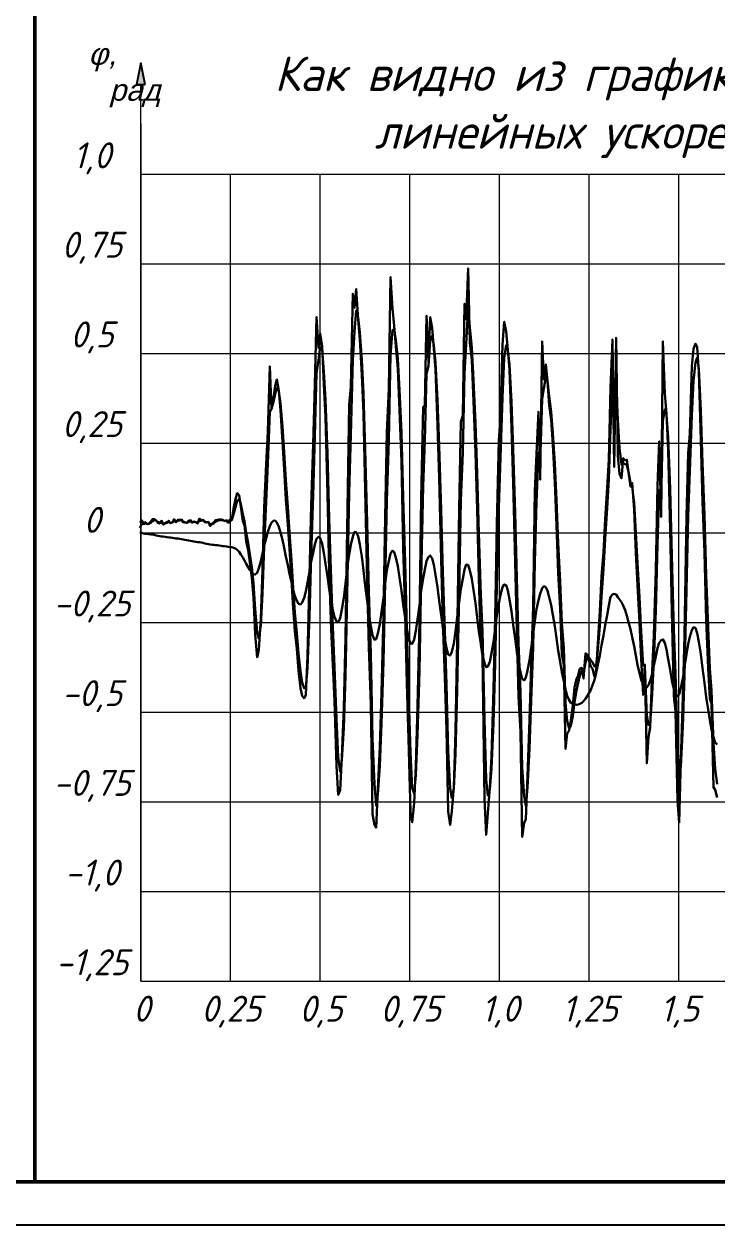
# Model space of a CAD drawing. Header units: inches. Extents: x -14 to 5184, y -66 to 1689.
# Drawn here: x 4893.3 to 4973.5, y 415.2 to 554.2 of the extents above; entities that cross this region are included whole.
import ezdxf

# ---------------------------------------------------------------- set-up
doc = ezdxf.new("R2010")
doc.units = ezdxf.units.IN
doc.header["$MEASUREMENT"] = 0
doc.layers.add('Видимые тонкие (ГОСТ)', color=7, linetype='Continuous', lineweight=25)
doc.layers.add('Видимый контур (ГОСТ)', color=7, linetype='Continuous', lineweight=50)
doc.styles.add('Standart 3.0', font='gost_b.ttf', dxfattribs={"oblique": 15, "height": 3})

msp = doc.modelspace()

# ---------------------------------------------------------------- hatches: boundary and pattern name
at = {"layer": 'Видимые тонкие (ГОСТ)'}
h = msp.add_hatch(color=254, dxfattribs=at)
h.dxf.hatch_style = 1
h.paths.add_polyline_path([(4907.3323, 547.1751), (4906.8323, 547.1751), (4906.8323, 549.6751)])
h.paths.add_polyline_path([(4906.8323, 549.6751), (4906.8323, 547.1751), (4906.3323, 547.1751)])

# ---------------------------------------------------------------- linework, layer by layer
at = {"layer": 'Видимые тонкие (ГОСТ)', "color": 254}
for p, q in [((4906.8323, 549.6751), (4906.3323, 547.1751)), ((4907.3323, 547.1751), (4906.8323, 549.6751)), ((4906.3323, 547.1751), (4907.3323, 547.1751))]:
    msp.add_line(p, q, dxfattribs=at)
at = {"layer": 'Видимые тонкие (ГОСТ)', "color": 254, "lineweight": 18, "ltscale": 0.5}
for p, q in [((4906.8323, 536.8001), (4906.8323, 547.1751)), ((4906.8323, 542.6447), (4906.8323, 443.4251)), ((4906.8323, 526.4251), (4906.8323, 536.8001)), ((4906.8323, 474.5501), (4906.8323, 453.8001))]:
    msp.add_line(p, q, dxfattribs=at)
at = {"layer": 'Видимые тонкие (ГОСТ)', "transparency": 33554684}
msp.add_line((4590.0592, 415.2356), (5184.0592, 415.2356), dxfattribs=at)
at = {"layer": 'Видимые тонкие (ГОСТ)', "color": 254, "lineweight": 18}
for points in [[(4906.8323, 443.4251), (4906.8323, 542.6447)], [(4906.8323, 536.8001), (5166.2073, 536.8001)], [(4917.2073, 443.4251), (4917.2073, 536.8001)], [(4927.5823, 443.4251), (4927.5823, 536.8001)], [(4937.9573, 443.4251), (4937.9573, 536.8001)], [(4948.3323, 443.4251), (4948.3323, 536.8001)], [(4958.7073, 443.4251), (4958.7073, 536.8001)], [(4969.0823, 443.4251), (4969.0823, 536.8001)], [(4906.8323, 526.4251), (5166.2073, 526.4251)], [(4927.5823, 443.4251), (4927.5823, 526.4251)], [(4937.9573, 443.4251), (4937.9573, 526.4251)], [(4948.3323, 443.4251), (4948.3323, 526.4251)], [(4958.7073, 443.4251), (4958.7073, 526.4251)], [(4969.0823, 443.4251), (4969.0823, 526.4251)], [(4906.8323, 516.0501), (5162.0823, 516.0501)], [(4906.8323, 516.0501), (5162.0823, 516.0501)], [(4906.8323, 516.0501), (5166.2073, 516.0501)], [(4906.8323, 505.6751), (5166.2073, 505.6751)], [(4906.8323, 495.3001), (5166.2073, 495.3001)], [(4906.8323, 484.9251), (5166.2073, 484.9251)], [(4906.8323, 474.5501), (5166.2073, 474.5501)], [(4906.8323, 474.5501), (5166.2073, 474.5501)], [(4906.8323, 464.1751), (5166.2073, 464.1751)], [(4906.8323, 453.8001), (5166.2073, 453.8001)], [(4906.8323, 453.8001), (5166.2073, 453.8001)], [(4906.8323, 443.4251), (5166.2073, 443.4251)], [(4906.8323, 443.4251), (5166.2073, 443.4251)], [(4906.8323, 443.4251), (5166.2073, 443.4251)]]:
    msp.add_lwpolyline(points, dxfattribs=at)
at = {"layer": 'Видимый контур (ГОСТ)', "ltscale": 0.5}
msp.add_line((4894.5592, 556.9022), (4894.5592, 420.2356), dxfattribs=at)
at = {"layer": 'Видимый контур (ГОСТ)', "transparency": 33554684}
msp.add_line((4610.0592, 420.2356), (5179.0592, 420.2356), dxfattribs=at)
at = {"layer": 'Видимый контур (ГОСТ)', "ltscale": 0.5}
for points in [[(4610.0592, 556.9022), (4894.5592, 556.9022), (4894.5592, 420.2356), (4610.0592, 420.2356)], [(4894.5592, 556.9022), (5179.0592, 556.9022), (5179.0592, 420.2356), (4894.5592, 420.2356)]]:
    msp.add_lwpolyline(points, close=True, dxfattribs=at)
at = {"layer": 'Видимый контур (ГОСТ)', "color": 163, "lineweight": 30, "true_color": 0x4285f4}
msp.add_lwpolyline([(4906.728, 496.4756), (4906.9367, 496.7817), (4907.1454, 496.3246), (4907.3541, 496.5327), (4907.5628, 496.3042), (4907.7715, 496.3735), (4907.9802, 496.598), (4908.1889, 496.8674), (4908.3976, 496.9164), (4908.6063, 496.7409), (4908.815, 496.4674), (4909.0237, 496.3613), (4909.2324, 496.7082), (4909.4411, 496.2348), (4909.6498, 496.4266), (4909.8585, 496.5491), (4910.0671, 496.696), (4910.2758, 496.4103), (4910.4845, 496.5286), (4910.6932, 496.8796), (4910.9019, 496.5164), (4911.1106, 496.7899), (4911.3193, 496.8062), (4911.528, 496.8307), (4911.7367, 496.5246), (4911.9454, 496.5001), (4912.1541, 496.4389), (4912.3628, 496.7001), (4912.5715, 496.745), (4912.7802, 496.4593), (4912.9889, 496.6184), (4913.1976, 496.545), (4913.4063, 496.3654), (4913.615, 496.9531), (4913.8237, 496.7694), (4914.0324, 496.8184), (4914.2411, 496.5164), (4914.4498, 496.5123), (4914.6585, 496.5531), (4914.8672, 496.0838), (4915.0759, 496.3776), (4915.2846, 496.5286), (4915.4933, 496.7735), (4915.702, 496.8184), (4915.9107, 496.847), (4916.1194, 496.8225), (4916.3281, 496.7899), (4916.5368, 496.6592), (4916.7455, 496.7613), (4916.9542, 496.4552), (4917.1629, 496.8592), (4917.3716, 496.9001), (4917.5803, 498.0714), (4917.789, 499.1898), (4917.9977, 499.8999), (4918.2064, 499.6469), (4918.4151, 498.3122), (4918.6238, 496.647), (4918.8325, 496.1654), (4919.0412, 494.3532), (4919.2499, 493.2839), (4919.4586, 491.8554), (4919.6673, 490.0963), (4919.876, 487.8147), (4920.0847, 483.5496), (4920.2934, 480.8966), (4920.5021, 481.7701), (4920.7108, 485.4067), (4920.9195, 491.0187), (4921.1281, 498.1735), (4921.3368, 503.2549), (4921.5455, 507.0058), (4921.7542, 514.5442), (4921.9629, 509.6016), (4922.1716, 511.0464), (4922.3803, 512.3198), (4922.589, 513.0382), (4922.7977, 511.7362), (4923.0064, 509.4873), (4923.2151, 505.8058), (4923.4238, 502.6263), (4923.6325, 499.1408), (4923.8412, 496.247), (4924.0499, 493.4471), (4924.2586, 489.8432), (4924.4673, 486.5821), (4924.676, 483.9373), (4924.8847, 481.868), (4925.0934, 479.3865), (4925.3021, 477.3254), (4925.5108, 476.4315), (4925.7195, 476.1417), (4925.9282, 476.5703), (4926.1369, 481.0191), (4926.3456, 490.3411), (4926.5543, 498.4918), (4926.763, 505.5732), (4926.9717, 512.4627), (4927.1804, 520.2787), (4927.3891, 516.6951), (4927.5978, 518.3686), (4927.8065, 516.8911), (4928.0152, 512.4382), (4928.2239, 508.7322), (4928.4326, 499.8183), (4928.6413, 490.8758), (4928.85, 484.1741), (4929.0587, 480.0354), (4929.2674, 475.856), (4929.4761, 468.3461), (4929.6848, 464.9871), (4929.8935, 465.534), (4930.1022, 469.3338), (4930.3109, 475.0887), (4930.5196, 483.1414), (4930.7283, 495.7736), (4930.937, 510.0995), (4931.1457, 512.1851), (4931.3544, 522.9724), (4931.5631, 521.3072), (4931.7718, 523.5112), (4931.9805, 519.9195), (4932.1892, 517.6502), (4932.3979, 513.5728), (4932.6065, 509.1404), (4932.8152, 500.2428), (4933.0239, 489.7208), (4933.2326, 482.0721), (4933.4413, 475.4479), (4933.65, 462.7709), (4933.8587, 461.5301), (4934.0674, 461.1913), (4934.2761, 465.6565), (4934.4848, 470.5624), (4934.6935, 476.8111), (4934.9022, 485.9087), (4935.1109, 497.1041), (4935.3196, 506.9568), (4935.5283, 511.9484), (4935.737, 524.8785), (4935.9457, 521.2337), (4936.1544, 519.2297), (4936.3631, 516.9033), (4936.5718, 514.283), (4936.7805, 509.475), (4936.9892, 503.5365), (4937.1979, 493.5451), (4937.4066, 485.8556), (4937.6153, 477.8764), (4937.824, 471.5052), (4938.0327, 463.0362), (4938.2414, 461.7954), (4938.4501, 464.0157), (4938.6588, 468.3706), (4938.8675, 475.2316), (4939.0762, 485.0148), (4939.2849, 499.3571), (4939.4936, 509.8424), (4939.7023, 510.0832), (4939.911, 520.4215), (4940.1197, 515.0748), (4940.3284, 520.2542), (4940.5371, 519.0216), (4940.7458, 516.5727), (4940.9545, 514.1973), (4941.1632, 507.6955), (4941.3719, 501.6672), (4941.5806, 492.2023), (4941.7893, 485.0271), (4941.998, 478.5539), (4942.2067, 472.5052), (4942.4154, 463.081), (4942.6241, 461.4934), (4942.8328, 463.0851), (4943.0415, 465.8687), (4943.2502, 472.3256), (4943.4588, 482.8598), (4943.6675, 498.0592), (4943.8762, 508.1322), (4944.0849, 508.8873), (4944.2936, 521.8092), (4944.5023, 519.9726), (4944.711, 525.907), (4944.9197, 517.3115), (4945.1284, 515.2626), (4945.3371, 510.5403), (4945.5458, 504.5773), (4945.7545, 498.0143), (4945.9632, 490.0065), (4946.1719, 482.3905), (4946.3806, 481.0721), (4946.5893, 464.5259), (4946.798, 460.3465), (4947.0067, 462.8647), (4947.2154, 465.8156), (4947.4241, 469.4685), (4947.6328, 477.207), (4947.8415, 485.4556), (4948.0502, 496.3409), (4948.2589, 505.9731), (4948.4676, 508.7812), (4948.6763, 517.0421), (4948.885, 519.7236), (4949.0937, 518.5849), (4949.3024, 516.4748), (4949.5111, 514.1687), (4949.7198, 507.4629), (4949.9285, 501.0631), (4950.1372, 491.9411), (4950.3459, 483.9945), (4950.5546, 476.3785), (4950.7633, 472.3215), (4950.972, 460.1057), (4951.1807, 461.7505), (4951.3894, 462.175), (4951.5981, 467.1339), (4951.8068, 473.6561), (4952.0155, 479.9824), (4952.2242, 486.7495), (4952.4329, 500.1775), (4952.6416, 504.4508), (4952.8503, 509.3199), (4953.059, 501.4468), (4953.2677, 517.4584), (4953.4764, 513.0341), (4953.6851, 514.7973), (4953.8938, 512.8667), (4954.1025, 510.0138), (4954.3112, 508.3853), (4954.5198, 505.5242), (4954.7285, 501.1366), (4954.9372, 496.2021), (4955.1459, 490.6146), (4955.3546, 486.5495), (4955.5633, 481.2599), (4955.772, 480.0477), (4955.9807, 470.3052), (4956.1894, 472.1052), (4956.3981, 472.4358), (4956.6068, 473.6398), (4956.8155, 475.3295), (4957.0242, 477.3947), (4957.2329, 478.4029), (4957.4416, 478.7947), (4957.6503, 479.5865), (4957.859, 479.6967), (4958.0677, 478.4478), (4958.2764, 481.3415), (4958.4851, 481.2313), (4958.6938, 480.5824), (4958.9025, 479.8273), (4959.1112, 479.5783), (4959.3199, 478.6967), (4959.5286, 479.362), (4959.7373, 482.517), (4959.946, 486.2393), (4960.1547, 490.2391), (4960.3634, 493.0472), (4960.5721, 496.896), (4960.7808, 500.5162), (4960.9895, 503.7936), (4961.1982, 512.1239), (4961.4069, 517.6625), (4961.6156, 502.912), (4961.8243, 517.8706), (4962.033, 504.1895), (4962.2417, 502.1039), (4962.4504, 501.5897), (4962.6591, 503.9406), (4962.8678, 503.6753), (4963.0765, 503.7528), (4963.2852, 502.3162), (4963.4939, 500.6468), (4963.7026, 501.0672), (4963.9113, 497.949), (4964.12, 492.9778), (4964.3287, 489.2636), (4964.5374, 484.921), (4964.7461, 480.6844), (4964.9548, 476.5458), (4965.1635, 480.0314), (4965.3722, 468.6278), (4965.5809, 471.7174), (4965.7896, 472.7949), (4965.9982, 479.2845), (4966.2069, 483.4067), (4966.4156, 490.9819), (4966.6243, 500.7162), (4966.833, 505.8915), (4967.0417, 497.1449), (4967.2504, 517.4339), (4967.4591, 511.3729), (4967.6678, 509.1159), (4967.8765, 504.7977), (4968.0852, 495.7001), (4968.2939, 486.1536), (4968.5026, 476.4519), (4968.7113, 474.6316), (4968.92, 464.3341), (4969.1287, 461.7668), (4969.3374, 469.0359), (4969.5461, 476.2968), (4969.7548, 483.3659), (4969.9635, 497.2388), (4970.1722, 504.5283), (4970.3809, 506.7609), (4970.5896, 514.5769), (4970.7983, 516.5972), (4971.007, 517.189), (4971.2157, 516.7768), (4971.4244, 513.9524), (4971.6331, 506.014), (4971.8418, 498.8796), (4972.0505, 493.0757), (4972.2592, 485.1863), (4972.4679, 479.6559), (4972.6766, 476.1132), (4972.8853, 475.5703), (4973.094, 465.8646), (4973.3027, 465.5544), (4973.5114, 464.6891)], dxfattribs=at)
at = {"layer": 'Видимый контур (ГОСТ)', "color": 40, "lineweight": 30, "true_color": 0xf4b400}
msp.add_lwpolyline([(4906.728, 495.896), (4906.9367, 496.3205), (4907.1454, 496.3042), (4907.3541, 496.398), (4907.5628, 496.3327), (4907.7715, 496.3368), (4907.9802, 496.4552), (4908.1889, 496.6511), (4908.3976, 496.7654), (4908.6063, 496.7286), (4908.815, 496.5776), (4909.0237, 496.4511), (4909.2324, 496.5613), (4909.4411, 496.3817), (4909.6498, 496.3899), (4909.8585, 496.4593), (4910.0671, 496.5613), (4910.2758, 496.4715), (4910.4845, 496.4837), (4910.6932, 496.6674), (4910.9019, 496.5776), (4911.1106, 496.6674), (4911.3193, 496.7205), (4911.528, 496.7572), (4911.7367, 496.6184), (4911.9454, 496.5409), (4912.1541, 496.4715), (4912.3628, 496.5695), (4912.5715, 496.6388), (4912.7802, 496.5327), (4912.9889, 496.5572), (4913.1976, 496.5327), (4913.4063, 496.4348), (4913.615, 496.6797), (4913.8237, 496.7041), (4914.0324, 496.7409), (4914.2411, 496.6062), (4914.4498, 496.5368), (4914.6585, 496.5246), (4914.8672, 496.2838), (4915.0759, 496.3164), (4915.2846, 496.4103), (4915.4933, 496.5817), (4915.702, 496.6919), (4915.9107, 496.7572), (4916.1194, 496.7735), (4916.3281, 496.7654), (4916.5368, 496.696), (4916.7455, 496.7123), (4916.9542, 496.5695), (4917.1629, 496.7001), (4917.3716, 496.7858), (4917.5803, 497.4021), (4917.789, 498.251), (4917.9977, 498.9979), (4918.2064, 499.202), (4918.4151, 498.6061), (4918.6238, 497.4592), (4918.8325, 496.6307), (4919.0412, 495.3042), (4919.2499, 494.1083), (4919.4586, 492.8145), (4919.6673, 491.3085), (4919.876, 489.4596), (4920.0847, 486.4801), (4920.2934, 483.7945), (4920.5021, 483.0557), (4920.7108, 484.6271), (4920.9195, 488.2759), (4921.1281, 493.6879), (4921.3368, 498.8714), (4921.5455, 503.3324), (4921.7542, 509.2669), (4921.9629, 509.6342), (4922.1716, 510.4464), (4922.3803, 511.3933), (4922.589, 512.0953), (4922.7977, 511.679), (4923.0064, 510.2464), (4923.2151, 507.6098), (4923.4238, 504.6467), (4923.6325, 501.3937), (4923.8412, 498.3163), (4924.0499, 495.3777), (4924.2586, 492.1288), (4924.4673, 488.929), (4924.676, 486.0678), (4924.8847, 483.6884), (4925.0934, 481.3701), (4925.3021, 479.3089), (4925.5108, 477.9743), (4925.7195, 477.3254), (4925.9282, 477.3172), (4926.1369, 479.7008), (4926.3456, 485.6352), (4926.5543, 492.6635), (4926.763, 499.6101), (4926.9717, 506.5119), (4927.1804, 513.7402), (4927.3891, 515.3279), (4927.5978, 516.7605), (4927.8065, 516.5033), (4928.0152, 513.9524), (4928.2239, 510.6995), (4928.4326, 504.5324), (4928.6413, 496.9694), (4928.85, 489.9126), (4929.0587, 484.4189), (4929.2674, 479.7457), (4929.4761, 473.7786), (4929.6848, 469.3338), (4929.8935, 467.6849), (4930.1022, 468.9992), (4930.3109, 472.7296), (4930.5196, 478.7661), (4930.7283, 488.1453), (4930.937, 499.9122), (4931.1457, 506.618), (4931.3544, 515.2789), (4931.5631, 518.5604), (4931.7718, 521.0215), (4931.9805, 520.2215), (4932.1892, 518.4665), (4932.3979, 515.3279), (4932.6065, 511.4219), (4932.8152, 504.9446), (4933.0239, 496.4593), (4933.2326, 488.4963), (4933.4413, 481.2885), (4933.65, 471.5052), (4933.8587, 466.2523), (4934.0674, 463.7545), (4934.2761, 465.0361), (4934.4848, 468.338), (4934.6935, 473.2806), (4934.9022, 480.3987), (4935.1109, 489.5902), (4935.3196, 499.0183), (4935.5283, 506.0303), (4935.737, 515.8952), (4935.9457, 518.7318), (4936.1544, 518.8869), (4936.3631, 517.6012), (4936.5718, 515.434), (4936.7805, 511.7892), (4936.9892, 506.8996), (4937.1979, 499.4142), (4937.4066, 491.8839), (4937.6153, 484.2638), (4937.824, 477.3621), (4938.0327, 469.8604), (4938.2414, 465.7993), (4938.4501, 465.1544), (4938.6588, 467.2564), (4938.8675, 471.9337), (4939.0762, 479.2804), (4939.2849, 490.1493), (4939.4936, 500.704), (4939.7023, 505.9283), (4939.911, 513.6463), (4940.1197, 514.6177), (4940.3284, 517.5114), (4940.5371, 518.091), (4940.7458, 516.9604), (4940.9545, 515.0095), (4941.1632, 510.6342), (4941.3719, 505.3568), (4941.5806, 497.9612), (4941.7893, 490.7452), (4941.998, 484.0149), (4942.2067, 477.7213), (4942.4154, 470.0359), (4942.6241, 465.7054), (4942.8328, 464.6157), (4943.0415, 465.7218), (4943.2502, 469.7175), (4943.4588, 477.1131), (4943.6675, 488.4514), (4943.8762, 499.0428), (4944.0849, 504.5691), (4944.2936, 513.7238), (4944.5023, 517.14), (4944.711, 521.499), (4944.9197, 519.0828), (4945.1284, 516.687), (4945.3371, 512.9729), (4945.5458, 508.0139), (4945.7545, 502.1896), (4945.9632, 495.2879), (4946.1719, 488.1167), (4946.3806, 483.9781), (4946.5893, 473.7582), (4946.798, 466.8115), (4947.0067, 464.8769), (4947.2154, 465.6238), (4947.4241, 468.0359), (4947.6328, 473.2929), (4947.8415, 480.1293), (4948.0502, 489.0187), (4948.2589, 498.1735), (4948.4676, 503.9732), (4948.6763, 510.9444), (4948.885, 515.5074), (4949.0937, 516.9972), (4949.3024, 516.4339), (4949.5111, 514.7809), (4949.7198, 510.4464), (4949.9285, 504.9691), (4950.1372, 497.6347), (4950.3459, 490.0432), (4950.5546, 482.5864), (4950.7633, 476.9172), (4950.972, 468.1421), (4951.1807, 464.8442), (4951.3894, 463.6729), (4951.5981, 465.8238), (4951.8068, 470.3338), (4952.0155, 475.8601), (4952.2242, 482.0843), (4952.4329, 491.9125), (4952.6416, 498.8632), (4952.8503, 504.614), (4953.059, 503.4018), (4953.2677, 510.7444), (4953.4764, 512.0096), (4953.6851, 513.3443), (4953.8938, 512.8953), (4954.1025, 511.0995), (4954.3112, 509.2791), (4954.5198, 506.8303), (4954.7285, 503.3284), (4954.9372, 499.0673), (4955.1459, 494.141), (4955.3546, 489.6799), (4955.5633, 484.8801), (4955.772, 481.9415), (4955.9807, 475.6397), (4956.1894, 473.5092), (4956.3981, 472.7174), (4956.6068, 473.0276), (4956.8155, 474.1092), (4957.0242, 475.7173), (4957.2329, 477.0478), (4957.4416, 477.9335), (4957.6503, 478.7947), (4957.859, 479.3089), (4958.0677, 478.9702), (4958.2764, 480.2926), (4958.4851, 480.913), (4958.6938, 480.917), (4958.9025, 480.5824), (4959.1112, 480.3375), (4959.3199, 479.8355), (4959.5286, 479.9987), (4959.7373, 481.7293), (4959.946, 484.5169), (4960.1547, 487.9453), (4960.3634, 491.084), (4960.5721, 494.5859), (4960.7808, 498.1367), (4960.9895, 501.5244), (4961.1982, 507.32), (4961.4069, 512.6341), (4961.6156, 507.8057), (4961.8243, 512.7933), (4962.033, 508.3445), (4962.2417, 505.0793), (4962.4504, 503.1855), (4962.6591, 503.3733), (4962.8678, 503.259), (4963.0765, 503.1814), (4963.2852, 502.3733), (4963.4939, 501.0999), (4963.7026, 500.6224), (4963.9113, 498.7612), (4964.12, 495.3328), (4964.3287, 491.7737), (4964.5374, 487.8678), (4964.7461, 483.8843), (4964.9548, 479.9661), (4965.1635, 479.8599), (4965.3722, 474.1826), (4965.5809, 473.0847), (4965.7896, 473.199), (4965.9982, 476.6356), (4966.2069, 480.5089), (4966.4156, 486.2719), (4966.6243, 493.9655), (4966.833, 500.2387), (4967.0417, 498.851), (4967.2504, 508.1812), (4967.4591, 509.573), (4967.6678, 508.9608), (4967.8765, 506.3323), (4968.0852, 500.3938), (4968.2939, 492.6553), (4968.5026, 484.0639), (4968.7113, 479.0804), (4968.92, 471.5542), (4969.1287, 466.7707), (4969.3374, 468.2808), (4969.5461, 472.8398), (4969.7548, 478.7784), (4969.9635, 488.7208), (4970.1722, 497.2102), (4970.3809, 502.4223), (4970.5896, 508.8832), (4970.7983, 512.8994), (4971.007, 515.0054), (4971.2157, 515.5932), (4971.4244, 514.2667), (4971.6331, 509.4342), (4971.8418, 503.3406), (4972.0505, 497.3613), (4972.2592, 490.4432), (4972.4679, 484.3332), (4972.6766, 479.6191), (4972.8853, 477.056), (4973.094, 471.0032), (4973.3027, 467.9829), (4973.5114, 466.2075)], dxfattribs=at)
at = {"layer": 'Видимый контур (ГОСТ)', "color": 22, "lineweight": 30, "true_color": 0xdb4437}
msp.add_lwpolyline([(4906.728, 495.3205), (4906.9367, 495.2797), (4907.1454, 495.2389), (4907.3541, 495.1981), (4907.5628, 495.1654), (4907.7715, 495.1369), (4907.9802, 495.1124), (4908.1889, 495.0879), (4908.3976, 495.0511), (4908.6063, 495.0063), (4908.815, 494.9654), (4909.0237, 494.9246), (4909.2324, 494.8879), (4909.4411, 494.8593), (4909.6498, 494.8348), (4909.8585, 494.8063), (4910.0671, 494.7777), (4910.2758, 494.7491), (4910.4845, 494.7165), (4910.6932, 494.6879), (4910.9019, 494.6593), (4911.1106, 494.6308), (4911.3193, 494.5981), (4911.528, 494.5614), (4911.7367, 494.5206), (4911.9454, 494.4797), (4912.1541, 494.443), (4912.3628, 494.4104), (4912.5715, 494.3736), (4912.7802, 494.3369), (4912.9889, 494.3002), (4913.1976, 494.2675), (4913.4063, 494.2349), (4913.615, 494.2022), (4913.8237, 494.1655), (4914.0324, 494.1247), (4914.2411, 494.0757), (4914.4498, 494.0349), (4914.6585, 493.99), (4914.8672, 493.9532), (4915.0759, 493.9247), (4915.2846, 493.9002), (4915.4933, 493.8798), (4915.702, 493.8594), (4915.9107, 493.8349), (4916.1194, 493.8063), (4916.3281, 493.7737), (4916.5368, 493.741), (4916.7455, 493.7124), (4916.9542, 493.6839), (4917.1629, 493.6594), (4917.3716, 493.6267), (4917.5803, 493.5737), (4917.789, 493.488), (4917.9977, 493.3247), (4918.2064, 493.0839), (4918.4151, 492.7859), (4918.6238, 492.4472), (4918.8325, 492.088), (4919.0412, 491.7125), (4919.2499, 491.3452), (4919.4586, 491.0064), (4919.6673, 490.7166), (4919.876, 490.5126), (4920.0847, 490.4636), (4920.2934, 490.6799), (4920.5021, 491.2227), (4920.7108, 492.0105), (4920.9195, 492.9206), (4921.1281, 493.843), (4921.3368, 494.6389), (4921.5455, 495.4266), (4921.7542, 496.0878), (4921.9629, 496.4878), (4922.1716, 496.7041), (4922.3803, 496.7205), (4922.589, 496.4797), (4922.7977, 496.0062), (4923.0064, 495.3369), (4923.2151, 494.4961), (4923.4238, 493.5533), (4923.6325, 492.5574), (4923.8412, 491.5452), (4924.0499, 490.537), (4924.2586, 489.582), (4924.4673, 488.7208), (4924.676, 487.9943), (4924.8847, 487.4351), (4925.0934, 487.1005), (4925.3021, 487.0229), (4925.5108, 487.2311), (4925.7195, 487.7657), (4925.9282, 488.5004), (4926.1369, 489.5616), (4926.3456, 490.7942), (4926.5543, 491.9982), (4926.763, 492.9819), (4926.9717, 493.9369), (4927.1804, 494.6226), (4927.3891, 494.8471), (4927.5978, 494.6675), (4927.8065, 494.0226), (4928.0152, 492.9819), (4928.2239, 491.7003), (4928.4326, 490.2514), (4928.6413, 488.7779), (4928.85, 487.4555), (4929.0587, 486.3536), (4929.2674, 485.574), (4929.4761, 485.0352), (4929.6848, 484.9414), (4929.8935, 485.4393), (4930.1022, 486.4148), (4930.3109, 487.7902), (4930.5196, 489.4514), (4930.7283, 491.1983), (4930.937, 492.7778), (4931.1457, 493.9165), (4931.3544, 494.8838), (4931.5631, 495.4185), (4931.7718, 495.394), (4931.9805, 494.8961), (4932.1892, 493.9573), (4932.3979, 492.5737), (4932.6065, 490.9493), (4932.8152, 489.1738), (4933.0239, 487.427), (4933.2326, 485.8842), (4933.4413, 484.5169), (4933.65, 483.472), (4933.8587, 482.9374), (4934.0674, 482.9986), (4934.2761, 483.6639), (4934.4848, 484.7414), (4934.6935, 486.1576), (4934.9022, 487.7617), (4935.1109, 489.4351), (4935.3196, 490.9248), (4935.5283, 492.0186), (4935.737, 492.9002), (4935.9457, 493.239), (4936.1544, 493.0512), (4936.3631, 492.4594), (4936.5718, 491.4391), (4936.7805, 490.1126), (4936.9892, 488.582), (4937.1979, 486.9699), (4937.4066, 485.4679), (4937.6153, 484.2312), (4937.824, 483.1863), (4938.0327, 482.5129), (4938.2414, 482.4558), (4938.4501, 482.9537), (4938.6588, 483.9455), (4938.8675, 485.3209), (4939.0762, 486.9372), (4939.2849, 488.5943), (4939.4936, 490.0105), (4939.7023, 491.0758), (4939.911, 492.0186), (4940.1197, 492.5288), (4940.3284, 492.6798), (4940.5371, 492.3288), (4940.7458, 491.586), (4940.9545, 490.4432), (4941.1632, 489.0147), (4941.3719, 487.427), (4941.5806, 485.7903), (4941.7893, 484.2924), (4941.998, 483.0272), (4942.2067, 481.9497), (4942.4154, 481.215), (4942.6241, 481.0966), (4942.8328, 481.5374), (4943.0415, 482.4966), (4943.2502, 483.8843), (4943.4588, 485.5332), (4943.6675, 487.2637), (4943.8762, 488.7657), (4944.0849, 489.9738), (4944.2936, 491.0432), (4944.5023, 491.6268), (4944.711, 491.5778), (4944.9197, 490.933), (4945.1284, 489.9656), (4945.3371, 488.6841), (4945.5458, 487.1576), (4945.7545, 485.5087), (4945.9632, 483.8924), (4946.1719, 482.4435), (4946.3806, 481.215), (4946.5893, 480.2273), (4946.798, 479.7457), (4947.0067, 479.8232), (4947.2154, 480.3824), (4947.4241, 481.3619), (4947.6328, 482.7047), (4947.8415, 484.2108), (4948.0502, 485.774), (4948.2589, 487.1331), (4948.4676, 488.1167), (4948.6763, 488.9943), (4948.885, 489.3371), (4949.0937, 489.2432), (4949.3024, 488.6392), (4949.5111, 487.5984), (4949.7198, 486.2515), (4949.9285, 484.672), (4950.1372, 483.0312), (4950.3459, 481.4885), (4950.5546, 480.2395), (4950.7633, 479.1661), (4950.972, 478.4274), (4951.1807, 478.2233), (4951.3894, 478.5498), (4951.5981, 479.3865), (4951.8068, 480.5742), (4952.0155, 481.9823), (4952.2242, 483.5373), (4952.4329, 485.0965), (4952.6416, 486.4597), (4952.8503, 487.5004), (4953.059, 488.2514), (4953.2677, 488.88), (4953.4764, 489.1208), (4953.6851, 489.0024), (4953.8938, 488.5861), (4954.1025, 487.8759), (4954.3112, 486.9494), (4954.5198, 485.8066), (4954.7285, 484.5006), (4954.9372, 483.1047), (4955.1459, 481.7048), (4955.3546, 480.3742), (4955.5633, 479.1906), (4955.772, 478.1416), (4955.9807, 477.1743), (4956.1894, 476.4478), (4956.3981, 475.9417), (4956.6068, 475.6356), (4956.8155, 475.5009), (4957.0242, 475.4316), (4957.2329, 475.4111), (4957.4416, 475.4356), (4957.6503, 475.5091), (4957.859, 475.6356), (4958.0677, 475.8111), (4958.2764, 476.0887), (4958.4851, 476.3948), (4958.6938, 476.7335), (4958.9025, 477.1499), (4959.1112, 477.6641), (4959.3199, 478.3049), (4959.5286, 479.1008), (4959.7373, 480.0477), (4959.946, 481.113), (4960.1547, 482.2476), (4960.3634, 483.4231), (4960.5721, 484.6148), (4960.7808, 485.7862), (4960.9895, 486.9005), (4961.1982, 487.8923), (4961.4069, 488.178), (4961.6156, 488.2392), (4961.8243, 488.1494), (4962.033, 487.8637), (4962.2417, 487.5698), (4962.4504, 487.2719), (4962.6591, 486.8964), (4962.8678, 486.3658), (4963.0765, 485.7168), (4963.2852, 484.9618), (4963.4939, 484.1414), (4963.7026, 483.219), (4963.9113, 482.1701), (4964.12, 481.0925), (4964.3287, 480.0436), (4964.5374, 479.0845), (4964.7461, 478.2967), (4964.9548, 477.7947), (4965.1635, 477.5213), (4965.3722, 477.3988), (4965.5809, 477.6682), (4965.7896, 478.1906), (4965.9982, 478.9743), (4966.2069, 479.9457), (4966.4156, 481.0028), (4966.6243, 481.9456), (4966.833, 482.57), (4967.0417, 482.8884), (4967.2504, 482.9659), (4967.4591, 482.5578), (4967.6678, 481.7905), (4967.8765, 480.6926), (4968.0852, 479.4477), (4968.2939, 478.2151), (4968.5026, 477.2315), (4968.7113, 476.6927), (4968.92, 476.3866), (4969.1287, 476.607), (4969.3374, 477.3621), (4969.5461, 478.46), (4969.7548, 479.815), (4969.9635, 481.2354), (4970.1722, 482.4109), (4970.3809, 483.2843), (4970.5896, 484.0557), (4970.7983, 484.37), (4971.007, 484.2965), (4971.2157, 483.6965), (4971.4244, 482.6843), (4971.6331, 481.2762), (4971.8418, 479.6477), (4972.0505, 477.9457), (4972.2592, 476.2846), (4972.4679, 474.8561), (4972.6766, 473.648), (4972.8853, 472.5664), (4973.094, 471.6562), (4973.3027, 471.0603), (4973.5114, 470.8032)], dxfattribs=at)

# ---------------------------------------------------------------- texts
at = {"layer": 'Видимые тонкие (ГОСТ)', "ltscale": 0.5, "insert": (5036.8092, 550.4023), "char_height": 4, "attachment_point": 2, "style": 'Standart 3.0'}
msp.add_mtext_dynamic_manual_height_columns('{\\fGOST type B|b0|i0|c204|p0;Как видно из графика, вычисленный угол сильно зашумлен и подвержен сильному влиянию линейных ускорений, то есть приближен к показаниям угла акселерометра. }K = 0,5', width=253.887161, gutter_width=15, heights=[13.5656], dxfattribs=at)
at = {"layer": 'Видимый контур (ГОСТ)', "lineweight": 30, "style": 'Standart 3.0'}
for s, insert, char_height, width, attachment_point in [('\\pxi-3,l4,qc,t4;{\\fArial|b0|i0|c0|p0;φ,^I\\fArial|b0|i0|c204|p0;рад}', (4906.7792, 544.5228), 2.5, 11.290787, 9), ('\\pxqc;{\\fGOST type B|b0|i0|c204|p0;1},0', (4906.8323, 536.7644), 3, 11.290787, 9), ('\\pxqc;0,75', (4906.8323, 526.4251), 3, 11.290787, 9), ('\\pxqc;{\\fGOST type B|b0|i0|c204|p0;0,5}', (4906.8323, 516.0501), 3, 11.290787, 9), ('\\pxqc;{\\fGOST type B|b0|i0|c204|p0;0,25}', (4906.8323, 505.6751), 3, 11.290787, 9), ('\\pxqc;{\\fGOST type B|b0|i0|c204|p0;0}', (4906.8323, 495.3001), 3, 11.290787, 9), ('\\pxqc;-{\\fGOST type B|b0|i0|c204|p0;0,25}', (4906.8323, 484.9251), 3, 11.290787, 9), ('\\pxqc;-{\\fGOST type B|b0|i0|c204|p0;0,5}', (4906.8323, 474.5501), 3, 11.290787, 9), ('\\pxqc;-{\\fGOST type B|b0|i0|c204|p0;0,75}', (4906.8323, 464.1751), 3, 11.290787, 9), ('\\pxqc;-{\\fGOST type B|b0|i0|c204|p0;1,0}', (4906.8323, 453.8001), 3, 11.290787, 9), ('\\pxqc;-{\\fGOST type B|b0|i0|c204|p0;1,25}', (4906.8323, 443.4251), 3, 11.290787, 9), ('\\pxqc;{\\fGOST type B|b0|i0|c204|p0;0}', (4906.9346, 441.7586), 3, 11.335809, 2), ('\\pxqc;{\\fGOST type B|b0|i0|c204|p0;0,25}', (4917.3096, 441.7586), 3, 11.335809, 2), ('\\pxqc;{\\fGOST type B|b0|i0|c204|p0;0,5}', (4927.6846, 441.7586), 3, 11.335809, 2), ('\\pxqc;{\\fGOST type B|b0|i0|c204|p0;0,75}', (4938.0596, 441.7586), 3, 11.335809, 2), ('\\pxqc;{\\fGOST type B|b0|i0|c204|p0;1,0}', (4948.4346, 441.7586), 3, 11.335809, 2), ('\\pxqc;{\\fGOST type B|b0|i0|c204|p0;1,25}', (4958.8096, 441.7586), 3, 11.335809, 2), ('\\pxqc;{\\fGOST type B|b0|i0|c204|p0;1,5}', (4969.1846, 441.7586), 3, 11.335809, 2)]:
    msp.add_mtext(s, dxfattribs=dict(at, insert=insert, char_height=char_height, width=width, attachment_point=attachment_point))

doc.saveas('drawing.dxf')
